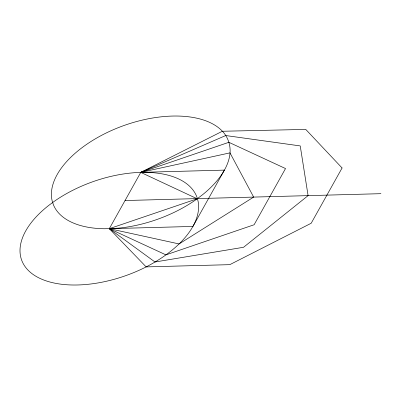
<?xml version="1.0" encoding="UTF-8"?>
<svg xmlns="http://www.w3.org/2000/svg" width="401" height="401" viewBox="0 0 401 401"><rect width="100%" height="100%" fill="white"/><g stroke="black" fill="none" stroke-linecap="round" stroke-linejoin="round"><path stroke-width="0.6" d="M342.083 167.974L311.191 223.247L229.793 264.66L146.159 266.901L109.308 228.68L140.786 172.355L222.349 131.262L305.757 129.418L342.058 167.954M140.786 172.355L225.728 135.543L300.234 145.924L308.093 195.628L243.547 247.277L155.007 261.998L109.308 228.68L197.212 198.786L202.475 194.796A93.187 49.794 -19.6 0 0 222.515 173.297L225.091 168.871A93.187 49.794 -19.6 0 0 229.668 155.834C231.397 146.535 228.254 136.586 221.307 130.119A93.187 49.794 -19.6 0 0 115.132 128.942A93.187 49.794 -19.6 0 0 52.205 201.066L53.413 204.786A93.187 49.794 -19.6 0 0 104.666 228.755L117.899 228.199A93.187 49.794 -19.6 0 0 197.212 198.786L140.766 172.39L228.871 142.31L285.522 168.555L254.114 224.755L165.919 254.866L109.308 228.68L192.941 226.44L224.42 170.114L140.786 172.355L229.979 152.866L253.653 197.086L179.077 243.943C169.392 253.267 158.094 260.77 146.159 266.901A93.127 49.764 -19.6 0 1 34.727 275.537A93.127 49.764 -19.6 0 1 49.117 205.122L54.481 201.177A93.127 49.764 -19.6 0 1 197.011 197.357L198.059 201.132A93.127 49.764 -19.6 0 1 179.077 243.943L109.308 228.68M125.037 200.535L380.95 193.678"/></g></svg>
